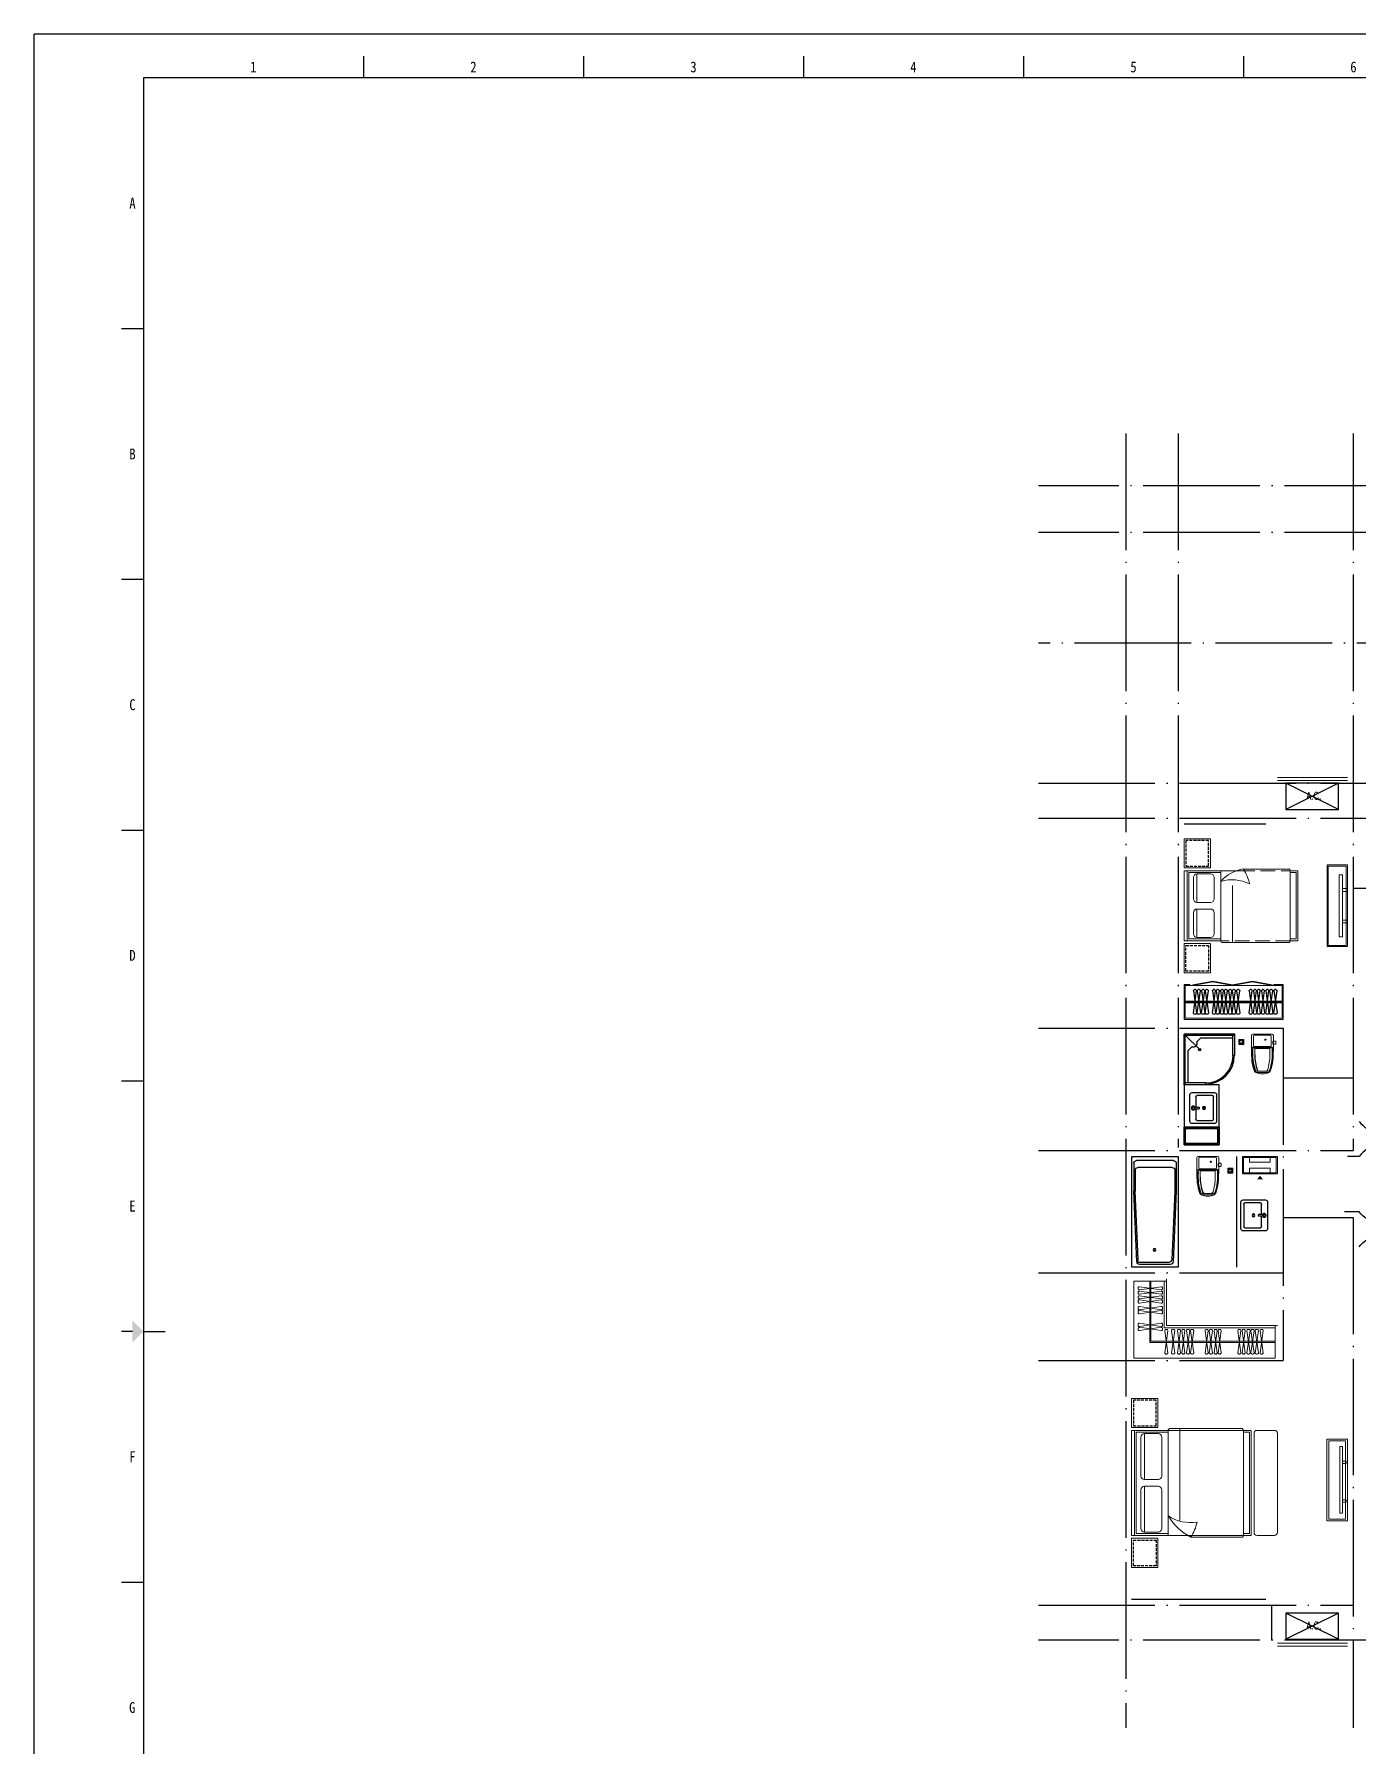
# Model space of a CAD drawing. Extents: x 109296 to 172296, y -14588 to 29909.
# Drawn here: x 109296 to 131997, y 553 to 29909 of the extents above; entities that cross this region are included whole.
import ezdxf
from ezdxf.enums import TextEntityAlignment as Align

# ---------------------------------------------------------------- set-up
doc = ezdxf.new("R2010")
doc.units = 0
doc.header["$LTSCALE"] = 1000
doc.header["$MEASUREMENT"] = 0
for name, pattern in [('ACAD_ISO02W100', [15, 12, -3]), ('DASH', [0.35, 0.25, -0.1]), ('DOTE', [2.42, 2, -0.2, 0.02, -0.2])]:
    doc.linetypes.add(name, pattern=pattern)
for name, color, linetype in [('DOTE', 1, 'DOTE'), ('fd', 4, 'Continuous'), ('tk', 253, 'Continuous'), ('厨卫', 154, 'Continuous'), ('厨卫设备', 6, 'Continuous'), ('平面洁具', 9, 'Continuous'), ('看线', 5, 'Continuous'), ('空调', 8, 'Continuous'), ('管井', 236, 'Continuous'), ('虚线', 251, 'Continuous'), ('铺地', 8, 'Continuous')]:
    doc.layers.add(name, color=color, linetype=linetype)
for name, color, linetype, lineweight in [('Text-I', 7, 'Continuous', 5), ('五金', 136, 'Continuous', 9), ('家具', 33, 'Continuous', 9), ('房建名称', 7, 'Continuous', 0), ('移动家具', 41, 'Continuous', 20)]:
    doc.layers.add(name, color=color, linetype=linetype, lineweight=lineweight)
doc.styles.add('C-2007.06.19$0$C-05.28(ok)$0$STANDARD', font='GBENOR', dxfattribs={"bigfont": 'GBCBIG'})
doc.styles.add('DIM_FONT', font='SIMPLEX.shx', dxfattribs={"width": 0.8})
doc.styles.add('TKZ1', font='SIMHEI.TTF', dxfattribs={"width": 0.7})

# ---------------------------------------------------------------- blocks, each defined once
blk = doc.blocks.new('fasdf')
for p, q in [((405844, 733593), (342844, 733593)), ((342844, 689096), (342844, 733593)), ((348490, 733218), (348490, 732843)), ((352264, 733218), (352264, 732843)), ((356037, 733218), (356037, 732843)), ((359811, 733218), (359811, 732843)), ((363585, 733218), (363585, 732843)), ((405095, 732843), (344716, 732843)), ((344716, 732843), (344716, 689845)), ((344342, 728544), (344716, 728544)), ((344342, 724244), (344716, 724244)), ((344342, 719944), (344716, 719944)), ((344342, 715644), (344716, 715644)), ((344529, 711344), (344342, 711344)), ((344716, 711344), (345091, 711344)), ((344342, 707044), (344716, 707044))]:
    blk.add_line(p, q)
blk.add_solid([(344529, 711157), (344529, 711531), (344716, 711344)])
at = {"style": 'TKZ1', "width": 0.85}
for s, p in [('1', (346603, 733031)), ('2', (350377, 733031)), ('3', (354151, 733031)), ('4', (357924, 733031)), ('5', (361698, 733031)), ('6', (365471, 733031)), ('A', (344529, 730694)), ('B', (344529, 726394)), ('C', (344529, 722094)), ('D', (344529, 717794)), ('E', (344529, 713494)), ('F', (344529, 709194)), ('G', (344525, 704894))]:
    blk.add_text(s, height=187, dxfattribs=at).set_placement(p, align=Align.MIDDLE)
blk = doc.blocks.new('A$C31D9048E')
at = {"layer": '家具'}
for p, q in [((629, 2350), (0, 2350)), ((0, 550), (0, 2350)), ((50, 550), (50, 2350)), ((629, 550), (629, 2360)), ((1920, 2350), (629, 2350)), ((1900, 2380), (649, 2380)), ((829, 803), (829, 2380)), ((1920, 550), (1920, 2350)), ((1920, 2350), (2050, 2350)), ((2050, 550), (2050, 2350)), ((2150, 2350), (2450, 2350)), ((80, 580), (80, 2320)), ((629, 2320), (80, 2320)), ((220, 2295), (220, 1508)), ((1920, 2320), (2020, 2320)), ((2020, 580), (2020, 2320)), ((2100, 600), (2100, 2300)), ((2500, 600), (2500, 2300)), ((220, 605), (220, 1392)), ((962, 550), (0, 550)), ((629, 580), (80, 580)), ((962, 550), (1920, 550)), ((1900, 520), (1017, 520)), ((1920, 580), (2020, 580)), ((1920, 550), (2050, 550)), ((2150, 550), (2450, 550))]:
    blk.add_line(p, q, dxfattribs=at)
for points in [[(450, 2900), (0, 2900), (0, 2400), (450, 2400), (450, 2900), (370, 2900)], [(450, 0), (0, 0), (0, 500), (450, 500), (450, 0), (370, 0)]]:
    blk.add_lwpolyline(points, dxfattribs=at)
for points in [[(220, 2295), (455, 2295, -0.414214), (515, 2235), (515, 1568, -0.414214), (455, 1508), (220, 1508, -0.414214), (160, 1568), (160, 2235, -0.414214)], [(220, 605), (455, 605, 0.414214), (515, 665), (515, 1332, 0.414214), (455, 1392), (220, 1392, 0.414214), (160, 1332), (160, 665, 0.414214)]]:
    blk.add_lwpolyline(points, format="xyb", close=True, dxfattribs=at)
blk.add_lwpolyline([(629, 883, 0.180302), (1121, 775, -0.088637), (1017, 520, 28871.271551)], format="xyb", dxfattribs=at)
for centre, radius, start, end in [((649, 2360), 20, 90, 180), ((1889, 2351), 30.7, 357.6884, 69.6917), ((2150, 2300), 50, 90, 180), ((2450, 2300), 50, 0, 90), ((1442, 1363), 944, 210.6075, 243.2773), ((2150, 600), 50, 180, 270), ((2450, 600), 50, 270, 0), ((1889, 549), 30.7, 290.3566, 2.3152)]:
    blk.add_arc(centre, radius, start, end, dxfattribs=at)
at = {"layer": '虚线', "linetype": 'DASH', "ltscale": 0.2}
for points in [[(420, 2870), (30, 2870), (30, 2430), (420, 2430)], [(420, 30), (30, 30), (30, 470), (420, 470)]]:
    blk.add_lwpolyline(points, close=True, dxfattribs=at)
blk = doc.blocks.new('A$C2FB07499')
at = {"layer": '家具', "ltscale": 0.5}
blk.add_lwpolyline([(500, 300), (150, 300), (150, 1700), (500, 1700)], close=True, dxfattribs=at)
at = {"layer": '家具', "ltscale": 40}
for points in [[(470, 330), (180, 330), (180, 1670), (470, 1670)], [(368, 1572), (415, 1572), (415, 428), (368, 428)], [(415, 1381), (480, 1381), (480, 1343), (415, 1343)], [(415, 717), (480, 717), (480, 679), (415, 679)]]:
    blk.add_lwpolyline(points, close=True, dxfattribs=at)
blk = doc.blocks.new('111')
at = {"layer": '空调', "linetype": 'ACAD_ISO02W100'}
for p, q in [((1000, 0), (0, 500)), ((1000, 500), (0, 0))]:
    blk.add_line(p, q, dxfattribs=at)
blk.add_lwpolyline([(0, 500), (0, 0), (1000, 0), (1000, 500)], close=True, dxfattribs=at)
at = {"layer": 'Text-I', "style": 'DIM_FONT', "width": 0.8}
blk.add_text('A.C.', height=140, dxfattribs=at).set_placement((675, 262), align=Align.MIDDLE_RIGHT)
blk = doc.blocks.new('A$C18784298')
at = {"layer": '移动家具', "color": 251, "ltscale": 40}
for points in [[(0, 1066), (58, 1066), (58, 0), (0, 0)], [(58, 828), (140, 828), (140, 780), (58, 780)], [(58, 239), (140, 239), (140, 287), (58, 287)]]:
    blk.add_lwpolyline(points, close=True, dxfattribs=at)
blk = doc.blocks.new('ytjhgkj')
at = {"layer": '移动家具', "color": 0, "ltscale": 0.5}
blk.add_lwpolyline([(34949, 26116), (34599, 26116), (34599, 27516), (34949, 27516)], close=True, dxfattribs=at)
at = {"layer": '移动家具', "color": 0, "ltscale": 40}
blk.add_lwpolyline([(34929, 26136), (34619, 26136), (34619, 27496), (34929, 27496)], close=True, dxfattribs=at)
at = {"layer": '虚线', "xscale": -1}
blk.add_blockref('A$C18784298', (34739, 26283), dxfattribs=at)
blk = doc.blocks.new('yg2')
at = {"layer": '家具', "color": 0}
for p, q in [((429074, 225511), (429074, 226111)), ((430774, 226111), (429074, 226111)), ((429094, 226091), (430754, 226091)), ((429094, 225511), (429094, 226091)), ((430754, 225511), (430754, 226091)), ((430774, 225511), (430774, 226111)), ((429074, 225511), (429094, 225511)), ((429174, 225531), (429094, 225531)), ((429174, 225511), (429094, 225511)), ((429174, 225531), (429174, 225511)), ((430234, 225531), (430754, 225531)), ((430614, 225531), (430614, 225511)), ((430614, 225511), (430754, 225511)), ((430754, 225511), (430774, 225511))]:
    blk.add_line(p, q, dxfattribs=at)
for points in [[(429094, 225531), (430754, 225531), (430754, 226091), (429094, 226091)], [(429224, 225521), (429564, 225458), (429565, 225468), (429225, 225531)], [(429904, 225521), (429564, 225458), (429562, 225468), (429902, 225531)], [(429904, 225521), (430244, 225458), (430245, 225468), (429905, 225531)], [(430584, 225521), (430244, 225458), (430242, 225468), (430582, 225531)]]:
    blk.add_lwpolyline(points, close=True, dxfattribs=at)
at = {"layer": '虚线', "color": 0}
for p, q in [((429094, 225821), (430754, 225821)), ((429094, 225801), (430754, 225801)), ((429235, 225999), (429289, 225624)), ((429235, 225624), (429289, 225999)), ((429269, 226021), (429254, 226021)), ((429299, 225999), (429353, 225624)), ((429299, 225624), (429353, 225999)), ((429333, 226021), (429319, 226021)), ((429373, 225999), (429427, 225624)), ((429373, 225624), (429427, 225999)), ((429407, 226021), (429392, 226021)), ((429437, 225999), (429491, 225624)), ((429437, 225624), (429491, 225999)), ((429471, 226021), (429457, 226021)), ((429560, 225999), (429614, 225624)), ((429560, 225624), (429614, 225999)), ((429594, 226021), (429580, 226021)), ((429624, 225999), (429678, 225624)), ((429624, 225624), (429678, 225999)), ((429658, 226021), (429644, 226021)), ((429698, 225999), (429752, 225624)), ((429698, 225624), (429752, 225999)), ((429732, 226021), (429718, 226021)), ((429762, 225999), (429816, 225624)), ((429762, 225624), (429816, 225999)), ((429796, 226021), (429782, 226021)), ((429836, 225999), (429890, 225624)), ((429836, 225624), (429890, 225999)), ((429870, 226021), (429856, 226021)), ((429900, 225999), (429954, 225624)), ((429900, 225624), (429954, 225999)), ((429934, 226021), (429920, 226021)), ((429974, 225999), (430028, 225624)), ((429974, 225624), (430028, 225999)), ((430008, 226021), (429994, 226021)), ((430189, 225999), (430243, 225624)), ((430189, 225624), (430243, 225999)), ((430223, 226021), (430209, 226021)), ((430262, 225999), (430316, 225624)), ((430262, 225624), (430316, 225999)), ((430296, 226021), (430282, 226021)), ((430327, 225999), (430381, 225624)), ((430327, 225624), (430381, 225999)), ((430361, 226021), (430346, 226021)), ((430400, 225999), (430454, 225624)), ((430400, 225624), (430454, 225999)), ((430434, 226021), (430420, 226021)), ((430475, 225999), (430529, 225624)), ((430475, 225624), (430529, 225999)), ((430509, 226021), (430494, 226021)), ((430539, 225999), (430593, 225624)), ((430539, 225624), (430593, 225999)), ((430573, 226021), (430559, 226021)), ((430613, 225999), (430667, 225624)), ((430613, 225624), (430667, 225999)), ((430647, 226021), (430632, 226021)), ((429269, 225601), (429254, 225601)), ((429333, 225601), (429319, 225601)), ((429407, 225601), (429392, 225601)), ((429471, 225601), (429457, 225601)), ((429594, 225601), (429580, 225601)), ((429658, 225601), (429644, 225601)), ((429732, 225601), (429718, 225601)), ((429796, 225601), (429782, 225601)), ((429870, 225601), (429856, 225601)), ((429934, 225601), (429920, 225601)), ((430008, 225601), (429994, 225601)), ((430223, 225601), (430209, 225601)), ((430296, 225601), (430282, 225601)), ((430361, 225601), (430346, 225601)), ((430434, 225601), (430420, 225601)), ((430509, 225601), (430494, 225601)), ((430573, 225601), (430559, 225601)), ((430647, 225601), (430632, 225601))]:
    blk.add_line(p, q, dxfattribs=at)
for centre, start, end in [((429254, 226001), 90, 187.5946), ((429269, 226001), 352.4054, 90), ((429319, 226001), 90, 187.5946), ((429333, 226001), 352.4054, 90), ((429392, 226001), 90, 187.5946), ((429407, 226001), 352.4054, 90), ((429457, 226001), 90, 187.5946), ((429471, 226001), 352.4054, 90), ((429580, 226001), 90, 187.5946), ((429594, 226001), 352.4054, 90), ((429644, 226001), 90, 187.5946), ((429658, 226001), 352.4054, 90), ((429718, 226001), 90, 187.5946), ((429732, 226001), 352.4054, 90), ((429782, 226001), 90, 187.5946), ((429796, 226001), 352.4054, 90), ((429856, 226001), 90, 187.5946), ((429870, 226001), 352.4054, 90), ((429920, 226001), 90, 187.5946), ((429934, 226001), 352.4054, 90), ((429994, 226001), 90, 187.5946), ((430008, 226001), 352.4054, 90), ((430209, 226001), 90, 187.5946), ((430223, 226001), 352.4054, 90), ((430282, 226001), 90, 187.5946), ((430296, 226001), 352.4054, 90), ((430346, 226001), 90, 187.5946), ((430361, 226001), 352.4054, 90), ((430420, 226001), 90, 187.5946), ((430434, 226001), 352.4054, 90), ((430494, 226001), 90, 187.5946), ((430509, 226001), 352.4054, 90), ((430559, 226001), 90, 187.5946), ((430573, 226001), 352.4054, 90), ((430632, 226001), 90, 187.5946), ((430647, 226001), 352.4054, 90), ((429254, 225621), 172.4054, 270), ((429269, 225621), 270, 7.5946), ((429319, 225621), 172.4054, 270), ((429333, 225621), 270, 7.5946), ((429392, 225621), 172.4054, 270), ((429407, 225621), 270, 7.5946), ((429457, 225621), 172.4054, 270), ((429471, 225621), 270, 7.5946), ((429580, 225621), 172.4054, 270), ((429594, 225621), 270, 7.5946), ((429644, 225621), 172.4054, 270), ((429658, 225621), 270, 7.5946), ((429718, 225621), 172.4054, 270), ((429732, 225621), 270, 7.5946), ((429782, 225621), 172.4054, 270), ((429796, 225621), 270, 7.5946), ((429856, 225621), 172.4054, 270), ((429870, 225621), 270, 7.5946), ((429920, 225621), 172.4054, 270), ((429934, 225621), 270, 7.5946), ((429994, 225621), 172.4054, 270), ((430008, 225621), 270, 7.5946), ((430209, 225621), 172.4054, 270), ((430223, 225621), 270, 7.5946), ((430282, 225621), 172.4054, 270), ((430296, 225621), 270, 7.5946), ((430346, 225621), 172.4054, 270), ((430361, 225621), 270, 7.5946), ((430420, 225621), 172.4054, 270), ((430434, 225621), 270, 7.5946), ((430494, 225621), 172.4054, 270), ((430509, 225621), 270, 7.5946), ((430559, 225621), 172.4054, 270), ((430573, 225621), 270, 7.5946), ((430632, 225621), 172.4054, 270), ((430647, 225621), 270, 7.5946)]:
    blk.add_arc(centre, 20, start, end, dxfattribs=at)
at = {"layer": '虚线', "color": 0, "style": 'DIM_FONT', "width": 0.7, "flags": 9}
for tag, p in [('XSIZE', (429263, 225797)), ('YSIZE', (429263, 225797)), ('XSIZE', (429327, 225797)), ('YSIZE', (429327, 225797)), ('XSIZE', (429401, 225797)), ('YSIZE', (429401, 225797)), ('XSIZE', (429465, 225797)), ('YSIZE', (429465, 225797)), ('XSIZE', (429588, 225797)), ('YSIZE', (429588, 225797)), ('XSIZE', (429653, 225797)), ('YSIZE', (429653, 225797)), ('XSIZE', (429726, 225797)), ('YSIZE', (429726, 225797)), ('XSIZE', (429791, 225797)), ('YSIZE', (429791, 225797)), ('XSIZE', (429864, 225797)), ('YSIZE', (429864, 225797)), ('XSIZE', (429929, 225797)), ('YSIZE', (429929, 225797)), ('XSIZE', (430002, 225797)), ('YSIZE', (430002, 225797)), ('XSIZE', (430217, 225797)), ('YSIZE', (430217, 225797)), ('XSIZE', (430291, 225797)), ('YSIZE', (430291, 225797)), ('XSIZE', (430355, 225797)), ('YSIZE', (430355, 225797)), ('XSIZE', (430429, 225797)), ('YSIZE', (430429, 225797)), ('XSIZE', (430503, 225797)), ('YSIZE', (430503, 225797)), ('XSIZE', (430567, 225797)), ('YSIZE', (430567, 225797)), ('XSIZE', (430641, 225797)), ('YSIZE', (430641, 225797))]:
    blk.add_attdef(tag, p, '', height=0.5, rotation=180, dxfattribs=at)
blk = doc.blocks.new('rtyrytr')
at = {"layer": '移动家具', "color": 0}
for p, q in [((439002, 224612), (438373, 224612)), ((438373, 223412), (438373, 224612)), ((438423, 223412), (438423, 224612)), ((438453, 223442), (438453, 224582)), ((439002, 224582), (438453, 224582)), ((439002, 223412), (439002, 224622)), ((440173, 224642), (439022, 224642)), ((439203, 223664), (439203, 224642)), ((440193, 223412), (440193, 224612)), ((440193, 224612), (440323, 224612)), ((440193, 224582), (440293, 224582)), ((440293, 223442), (440293, 224582)), ((440323, 223412), (440323, 224612)), ((438593, 224556), (438593, 224069)), ((438593, 223467), (438593, 223954)), ((439335, 223412), (438373, 223412)), ((439002, 223442), (438453, 223442)), ((440193, 223442), (440293, 223442)), ((440193, 223412), (440323, 223412)), ((440173, 223382), (439390, 223382))]:
    blk.add_line(p, q, dxfattribs=at)
at = {"layer": '移动家具', "color": 0, "linetype": 'DASH'}
for p, q in [((440193, 224612), (439002, 224612)), ((439335, 223412), (440193, 223412))]:
    blk.add_line(p, q, dxfattribs=at)
at = {"layer": '移动家具', "color": 0}
for points in [[(438823, 225162), (438373, 225162), (438373, 224662), (438823, 224662), (438823, 225162), (438743, 225162)], [(438823, 222862), (438373, 222862), (438373, 223362), (438823, 223362), (438823, 222862), (438743, 222862)]]:
    blk.add_lwpolyline(points, dxfattribs=at)
for points in [[(438593, 224556), (438828, 224556, -0.414214), (438888, 224496), (438888, 224129, -0.414214), (438828, 224069), (438593, 224069, -0.414214), (438533, 224129), (438533, 224496, -0.414214)], [(438593, 223467), (438828, 223467, 0.414214), (438888, 223527), (438888, 223894, 0.414214), (438828, 223954), (438593, 223954, 0.414214), (438533, 223894), (438533, 223527, 0.414214)]]:
    blk.add_lwpolyline(points, format="xyb", close=True, dxfattribs=at)
blk.add_lwpolyline([(439002, 223594, 0.183931), (439494, 223636, -0.088637), (439390, 223382, 28871.271551)], format="xyb", dxfattribs=at)
for centre, radius, start, end in [((439022, 224622), 20, 90, 180), ((440162, 224613), 30.7, 357.6884, 69.6917), ((439495, 224034), 661, 221.7382, 260.8368), ((440162, 223410), 30.7, 290.3566, 2.3152)]:
    blk.add_arc(centre, radius, start, end, dxfattribs=at)
at = {"layer": '虚线', "linetype": 'DASH', "ltscale": 0.2}
for points in [[(438793, 225132), (438403, 225132), (438403, 224692), (438793, 224692)], [(438793, 222892), (438403, 222892), (438403, 223332), (438793, 223332)]]:
    blk.add_lwpolyline(points, close=True, dxfattribs=at)
blk = doc.blocks.new('lyf')
at = {"layer": '厨卫设备', "color": 0}
for p, q in [((34491, 16909), (34121, 16909)), ((34121, 16909), (34121, 16039)), ((34141, 16059), (34141, 16909)), ((34491, 16874), (34141, 16874)), ((34191, 16874), (34191, 16321)), ((34491, 16909), (34491, 16874)), ((34823, 16741), (34837, 16755)), ((34141, 16059), (34388, 16306)), ((34191, 16321), (34254, 16257)), ((34339, 16172), (34403, 16109)), ((34956, 16409), (34956, 16059)), ((34991, 16409), (34956, 16409)), ((34991, 16409), (34991, 16039)), ((34991, 16039), (34121, 16039)), ((34991, 16059), (34141, 16059)), ((34956, 16109), (34403, 16109))]:
    blk.add_line(p, q, dxfattribs=at)
blk.add_circle((34388, 16306), 20, dxfattribs=at)
for centre, radius, start, end in [((34491, 16409), 490, 0.0021, 90.0021), ((34491, 16409), 470, 0.0021, 90.0021), ((34279, 16197), 65, 337.6219, 112.3822)]:
    blk.add_arc(centre, radius, start, end, dxfattribs=at)
blk = doc.blocks.new('A$C56722DB7')
at = {"layer": '五金', "color": 0}
for points in [[(86, 86), (86, 0), (0, 0), (0, 86)], [(10, 43), (10, 42), (26, 42), (26, 43)], [(20, 66), (19, 65), (30, 54), (31, 55)], [(19, 20), (21, 19), (32, 30), (30, 31)], [(43, 76), (42, 76), (42, 60), (43, 60)], [(43, 10), (44, 10), (44, 26), (43, 26)], [(66, 66), (65, 67), (54, 56), (55, 55)], [(66, 19), (67, 21), (56, 32), (55, 30)], [(76, 43), (76, 44), (60, 44), (60, 43)]]:
    blk.add_lwpolyline(points, close=True, dxfattribs=at)
blk.add_circle((43, 43), 36.6, dxfattribs=at)
blk = doc.blocks.new('ma2')
at = {"layer": '厨卫', "color": 0}
for centre, radius, start, end in [((712, -340), 881, 175.7103, 198.2941), ((704, -353), 834, 180.1819, 198.4973)]:
    blk.add_arc(centre, radius, start, end, dxfattribs=at)
at = {"layer": '家具', "color": 0}
for p, q in [((0, 0), (-166, 0)), ((0, 0), (166, 0)), ((-189, -22), (-189, -274)), ((-180, -230), (-139, -212)), ((-180, -230), (-180, -316)), ((-180, -230), (0, -230)), ((-176, -279), (-176, -280)), ((-166, -274), (-171, -274)), ((-166, -253), (-166, -274)), ((-153, -36), (-153, -198)), ((-148, -235), (0, -235)), ((-139, -212), (0, -212)), ((0, -14), (-130, -14)), ((-130, -220), (0, -220)), ((-130, -250), (-130, -356)), ((0, -247), (-127, -247)), ((-119, -247), (0, -247)), ((0, -14), (130, -14)), ((139, -212), (0, -212)), ((130, -220), (0, -220)), ((180, -230), (0, -230)), ((148, -235), (0, -235)), ((119, -247), (0, -247)), ((0, -247), (127, -247)), ((130, -250), (130, -356)), ((180, -230), (139, -212)), ((153, -36), (153, -198)), ((166, -253), (166, -274)), ((166, -274), (171, -274)), ((176, -279), (176, -280)), ((180, -125), (180, -165)), ((180, -230), (180, -316)), ((192, -118), (187, -118)), ((192, -172), (187, -172)), ((189, -22), (189, -122)), ((189, -121), (189, -130)), ((189, -137), (189, -146)), ((189, -153), (189, -162)), ((189, -170), (189, -274)), ((192, -118), (222, -118)), ((192, -172), (222, -172)), ((230, -125), (230, -165)), ((-77, -636), (-102, -636)), ((93, -660), (-93, -660)), ((-68, -636), (-77, -636)), ((-68, -636), (0, -636)), ((68, -636), (0, -636)), ((0, -660), (93, -660)), ((68, -636), (77, -636)), ((77, -636), (102, -636))]:
    blk.add_line(p, q, dxfattribs=at)
blk.add_circle((53, -94), 11.4, dxfattribs=at)
for centre, radius, start, end in [((-166, -22), 22.5, 90, 180), ((166, -22), 22.5, 0, 90), ((6806, -15), 7000, 182.1248, 183.6001), ((316, -367), 499, 170.0177, 190.1149), ((-171, -279), 4.5, 90, 180), ((-148, -253), 18, 90, 180), ((-130, -36), 22.5, 90, 180), ((-130, -198), 22.5, 180, 270), ((-127, -250), 3.6, 90, 180), ((-712, -340), 881, 341.7059, 4.2897), ((127, -250), 3.6, 0, 90), ((130, -36), 22.5, 0, 90), ((130, -198), 22.5, 270, 0), ((148, -253), 18, 0, 90), ((171, -279), 4.5, 0, 90), ((-316, -367), 499, 349.8851, 9.9823), ((187, -125), 7.2, 90, 180), ((187, -165), 7.2, 180, 270), ((-6806, -15), 7000, 356.3999, 357.8752), ((222, -125), 7.2, 0, 90), ((222, -165), 7.2, 270, 0), ((749, -321), 939, 188.1773, 199.5371), ((594, -353), 776, 187.5237, 201.3401), ((-704, -353), 834, 341.5027, 359.8181), ((-594, -353), 776, 338.6599, 352.4763), ((-749, -321), 939, 340.4627, 351.8238), ((-123, -630), 13.5, 199.5371, 212.7351), ((-70, -597), 75.7, 212.7351, 236.2527), ((-116, -630), 13.5, 201.3401, 225.0457), ((117, -396), 344, 225.0457, 228.0777), ((-100, -611), 25.3, 193.7471, 265.3876), ((-92, -626), 34, 231.9313, 272.5793), ((-13, -423), 257, 247.1573, 272.879), ((-70, -612), 18, 198.4973, 250.8187), ((-15, -386), 250, 255.8484, 273.4075), ((15, -386), 250, 266.5925, 284.1516), ((13, -423), 257, 267.121, 292.8427), ((70, -612), 18, 289.1813, 341.5027), ((92, -626), 34, 267.4207, 308.0687), ((100, -611), 25.3, 274.6124, 346.2529), ((70, -597), 75.7, 303.7473, 327.2649), ((-117, -396), 344, 311.9223, 314.9543), ((116, -630), 13.5, 314.9543, 338.6599), ((123, -630), 13.5, 327.2649, 340.4629)]:
    blk.add_arc(centre, radius, start, end, dxfattribs=at)
blk = doc.blocks.new('x6')
at = {"layer": '厨卫', "color": 0}
for p, q in [((227, 0), (-227, 0)), ((-265, -38), (-265, -419)), ((-214, -387), (-214, -121)), ((-195, -102), (-16, -102)), ((-19, -57), (-32, -57)), ((-13, -43), (-23, -34)), ((-13, -70), (-22, -80)), ((-16, -84), (-13, -158)), ((-13, -158), (13, -158)), ((0, -38), (0, -24)), ((0, -75), (0, -89)), ((22, -33), (13, -43)), ((23, -79), (13, -70)), ((16, -84), (13, -158)), ((16, -102), (195, -102)), ((19, -57), (32, -57)), ((214, -121), (214, -387)), ((265, -419), (265, -38)), ((-227, -457), (227, -457)), ((195, -406), (-195, -406))]:
    blk.add_line(p, q, dxfattribs=at)
for centre, radius in [((0, -57), 32.3), ((-1, -241), 25.4), ((0, -57), 18.8), ((-1, -241), 16)]:
    blk.add_circle(centre, radius, dxfattribs=at)
for centre, radius, start, end in [((-227, -38), 38.1, 90, 180), ((227, -38), 38.1, 0, 90), ((-195, -121), 19.1, 90, 180), ((195, -121), 19.1, 0, 90), ((-227, -419), 38.1, 180, 270), ((-195, -387), 19.1, 180, 270), ((195, -387), 19.1, 270, 0), ((227, -419), 38.1, 270, 0)]:
    blk.add_arc(centre, radius, start, end, dxfattribs=at)
blk = doc.blocks.new('qqqewere')
at = {"layer": '厨卫'}
for p, q in [((430647, 215956), (430647, 214055)), ((431446, 215956), (430647, 215956)), ((430737, 215866), (430682, 214652)), ((430760, 215831), (430706, 214649)), ((430760, 215819), (430706, 214649)), ((431285, 215873), (430767, 215873)), ((431309, 215908), (430784, 215908)), ((431387, 214649), (431333, 215831)), ((431411, 214652), (431356, 215866)), ((431446, 214055), (431446, 215956)), ((430682, 214174), (430682, 214647)), ((430706, 214293), (430706, 214649)), ((431387, 214293), (431387, 214649)), ((431411, 214174), (431411, 214647)), ((430647, 214055), (431446, 214055)), ((431363, 214127), (430730, 214127)), ((431340, 214245), (430753, 214245))]:
    blk.add_line(p, q, dxfattribs=at)
for radius in [23.8, 19]:
    blk.add_circle((431038, 215659), radius, dxfattribs=at)
for centre, radius, start, end in [((430784, 215861), 47.5, 90, 173.7966), ((430776, 215850), 24.8, 112.5638, 230.6631), ((431285, 215825), 47.5, 6.6325, 90), ((431309, 215861), 47.5, 6.2034, 90), ((430730, 214647), 47.5, 173.7966, 180), ((431363, 214647), 47.5, 0, 6.2034), ((430730, 214174), 47.5, 180, 270), ((430753, 214293), 47.5, 180, 270), ((431340, 214293), 47.5, 270, 0), ((431363, 214174), 47.5, 270, 0)]:
    blk.add_arc(centre, radius, start, end, dxfattribs=at)
at = {"layer": '厨卫', "style": 'C-2007.06.19$0$C-05.28(ok)$0$STANDARD', "text_generation_flag": 4, "width": 0.8, "flags": 9}
for tag in ['YSIZE', 'XSIZE']:
    blk.add_attdef(tag, (431446, 215006), '', height=0.594, dxfattribs=at)
blk = doc.blocks.new('A$C0032228E')
at = {"layer": 'fd'}
blk.add_lwpolyline([(302, 0, 100, 0, 0), (302, 62, 0, 0, 0)], format="xyseb", dxfattribs=at)
at = {"layer": '家具', "color": 0}
for p, q in [((123, 372), (123, 295)), ((477, 295), (123, 295)), ((477, 372), (477, 295)), ((477, 189), (123, 189)), ((123, 112), (123, 189)), ((477, 112), (477, 189))]:
    blk.add_line(p, q, dxfattribs=at)
for points in [[(600, 392), (0, 392), (0, 92), (600, 92)], [(580, 372), (20, 372), (20, 112), (580, 112)]]:
    blk.add_lwpolyline(points, close=True, dxfattribs=at)

msp = doc.modelspace()

# ---------------------------------------------------------------- linework, layer by layer
at = {"layer": 'DOTE'}
for p, q in [((128019, 23062), (128019, 862)), ((128919, 23062), (128919, 10812)), ((131919, 23062), (131919, 10762)), ((154519, 22162), (126519, 22162)), ((154519, 21362), (126519, 21362)), ((138819, 19462), (126519, 19462)), ((126519, 17062), (136419, 17062)), ((126519, 16462), (136419, 16462)), ((131919, 15262), (134019, 15262)), ((126519, 12862), (130719, 12862)), ((130719, 12862), (130719, 7162)), ((130719, 12012), (131919, 12012)), ((126519, 10762), (131919, 10762)), ((130719, 9612), (131919, 9612)), ((131919, 9612), (131919, 862)), ((126519, 8662), (130719, 8662)), ((126519, 7162), (130719, 7162)), ((126519, 2962), (131919, 2962)), ((130519, 2962), (130519, 2362)), ((154519, 2362), (126519, 2362))]:
    msp.add_line(p, q, dxfattribs=at)
at = {"layer": '厨卫'}
msp.add_line((129919, 10662), (129919, 8762), dxfattribs=at)
msp.add_lwpolyline([(129619, 11892), (129619, 11892), (129019, 11892), (129019, 10862), (129619, 10862), (129619, 11153)], close=True, dxfattribs=at)
at = {"layer": '家具'}
for p, q in [((130619, 17162), (131819, 17162)), ((130619, 17112), (131819, 17112)), ((128429, 8522), (128429, 7472)), ((128449, 8522), (128449, 7492)), ((128229, 8391), (128229, 8406)), ((128229, 8317), (128229, 8331)), ((128229, 8236), (128229, 8250)), ((128252, 8426), (128626, 8372)), ((128626, 8426), (128252, 8372)), ((128252, 8351), (128626, 8297)), ((128626, 8351), (128252, 8297)), ((128252, 8270), (128626, 8216)), ((128626, 8270), (128252, 8216)), ((128649, 8391), (128649, 8406)), ((128649, 8317), (128649, 8331)), ((128649, 8236), (128649, 8250)), ((128229, 8166), (128229, 8181)), ((128229, 8052), (128229, 8066)), ((128229, 7982), (128229, 7997)), ((128252, 8200), (128626, 8147)), ((128626, 8200), (128252, 8147)), ((128252, 8086), (128626, 8032)), ((128626, 8086), (128252, 8032)), ((128252, 8016), (128626, 7962)), ((128626, 8016), (128252, 7962)), ((128649, 8166), (128649, 8181)), ((128649, 8052), (128649, 8066)), ((128649, 7982), (128649, 7997)), ((128229, 7765), (128229, 7780)), ((128229, 7696), (128229, 7710)), ((128252, 7799), (128626, 7745)), ((128626, 7799), (128252, 7745)), ((128252, 7730), (128626, 7676)), ((128626, 7730), (128252, 7676)), ((128649, 7765), (128649, 7780)), ((128649, 7696), (128649, 7710)), ((128687, 7294), (128741, 7669)), ((128687, 7669), (128741, 7294)), ((128721, 7692), (128707, 7692)), ((128804, 7294), (128858, 7669)), ((128804, 7669), (128858, 7294)), ((128838, 7692), (128824, 7692)), ((128904, 7294), (128958, 7669)), ((128904, 7669), (128958, 7294)), ((128938, 7692), (128924, 7692)), ((128978, 7294), (129032, 7669)), ((128978, 7669), (129032, 7294)), ((129013, 7692), (128998, 7692)), ((129060, 7294), (129114, 7669)), ((129060, 7669), (129114, 7294)), ((129094, 7692), (129080, 7692)), ((129129, 7294), (129183, 7669)), ((129129, 7669), (129183, 7294)), ((129163, 7692), (129149, 7692)), ((129377, 7294), (129431, 7669)), ((129377, 7669), (129431, 7294)), ((129411, 7692), (129397, 7692)), ((129451, 7294), (129505, 7669)), ((129451, 7669), (129505, 7294)), ((129485, 7692), (129471, 7692)), ((129533, 7294), (129587, 7669)), ((129533, 7669), (129587, 7294)), ((129567, 7692), (129553, 7692)), ((129602, 7294), (129656, 7669)), ((129602, 7669), (129656, 7294)), ((129636, 7692), (129622, 7692)), ((129940, 7294), (129994, 7669)), ((129940, 7669), (129994, 7294)), ((129974, 7692), (129960, 7692)), ((130014, 7294), (130068, 7669)), ((130014, 7669), (130068, 7294)), ((130048, 7692), (130034, 7692)), ((130096, 7294), (130150, 7669)), ((130096, 7669), (130150, 7294)), ((130130, 7692), (130115, 7692)), ((130165, 7294), (130219, 7669)), ((130165, 7669), (130219, 7294)), ((130199, 7692), (130185, 7692)), ((130239, 7294), (130293, 7669)), ((130239, 7669), (130293, 7294)), ((130273, 7692), (130259, 7692)), ((130321, 7294), (130375, 7669)), ((130321, 7669), (130375, 7294)), ((130355, 7692), (130341, 7692)), ((130579, 7472), (128429, 7472)), ((130579, 7492), (128449, 7492)), ((128721, 7272), (128707, 7272)), ((128838, 7272), (128824, 7272)), ((128938, 7272), (128924, 7272)), ((129013, 7272), (128998, 7272)), ((129094, 7272), (129080, 7272)), ((129163, 7272), (129149, 7272)), ((129411, 7272), (129397, 7272)), ((129485, 7272), (129471, 7272)), ((129567, 7272), (129553, 7272)), ((129636, 7272), (129622, 7272)), ((129974, 7272), (129960, 7272)), ((130048, 7272), (130034, 7272)), ((130130, 7272), (130115, 7272)), ((130199, 7272), (130185, 7272)), ((130273, 7272), (130259, 7272)), ((130355, 7272), (130341, 7272)), ((130619, 2312), (131819, 2312)), ((130619, 2262), (131819, 2262))]:
    msp.add_line(p, q, dxfattribs=at)
for points in [[(128719, 8522), (128159, 8522), (128159, 7202), (130579, 7202), (130579, 7762)], [(128679, 8522), (128679, 7722), (130579, 7722)], [(128719, 8562), (128719, 7762), (130619, 7762)]]:
    msp.add_lwpolyline(points, dxfattribs=at)
for centre, start, end in [((128249, 8406), 82.4054, 180), ((128249, 8391), 180, 277.5946), ((128249, 8331), 82.4054, 180), ((128249, 8317), 180, 277.5946), ((128249, 8250), 82.4054, 180), ((128249, 8236), 180, 277.5946), ((128629, 8406), 0, 97.5946), ((128629, 8391), 262.4054, 0), ((128629, 8331), 0, 97.5946), ((128629, 8317), 262.4054, 0), ((128629, 8250), 0, 97.5946), ((128629, 8236), 262.4054, 0), ((128249, 8181), 82.4054, 180), ((128249, 8166), 180, 277.5946), ((128249, 8066), 82.4054, 180), ((128249, 8052), 180, 277.5946), ((128249, 7997), 82.4054, 180), ((128249, 7982), 180, 277.5946), ((128629, 8181), 0, 97.5946), ((128629, 8166), 262.4054, 0), ((128629, 8066), 0, 97.5946), ((128629, 8052), 262.4054, 0), ((128629, 7997), 0, 97.5946), ((128629, 7982), 262.4054, 0), ((128249, 7780), 82.4054, 180), ((128249, 7765), 180, 277.5946), ((128249, 7710), 82.4054, 180), ((128249, 7696), 180, 277.5946), ((128629, 7780), 0, 97.5946), ((128629, 7765), 262.4054, 0), ((128629, 7710), 0, 97.5946), ((128629, 7696), 262.4054, 0), ((128707, 7672), 90, 187.5946), ((128721, 7672), 352.4054, 90), ((128824, 7672), 90, 187.5946), ((128838, 7672), 352.4054, 90), ((128924, 7672), 90, 187.5946), ((128938, 7672), 352.4054, 90), ((128998, 7672), 90, 187.5946), ((129013, 7672), 352.4054, 90), ((129080, 7672), 90, 187.5946), ((129094, 7672), 352.4054, 90), ((129149, 7672), 90, 187.5946), ((129163, 7672), 352.4054, 90), ((129397, 7672), 90, 187.5946), ((129411, 7672), 352.4054, 90), ((129471, 7672), 90, 187.5946), ((129485, 7672), 352.4054, 90), ((129553, 7672), 90, 187.5946), ((129567, 7672), 352.4054, 90), ((129622, 7672), 90, 187.5946), ((129636, 7672), 352.4054, 90), ((129960, 7672), 90, 187.5946), ((129974, 7672), 352.4054, 90), ((130034, 7672), 90, 187.5946), ((130048, 7672), 352.4054, 90), ((130115, 7672), 90, 187.5946), ((130130, 7672), 352.4054, 90), ((130185, 7672), 90, 187.5946), ((130199, 7672), 352.4054, 90), ((130259, 7672), 90, 187.5946), ((130273, 7672), 352.4054, 90), ((130341, 7672), 90, 187.5946), ((130355, 7672), 352.4054, 90), ((128707, 7292), 172.4054, 270), ((128721, 7292), 270, 7.5946), ((128824, 7292), 172.4054, 270), ((128838, 7292), 270, 7.5946), ((128924, 7292), 172.4054, 270), ((128938, 7292), 270, 7.5946), ((128998, 7292), 172.4054, 270), ((129013, 7292), 270, 7.5946), ((129080, 7292), 172.4054, 270), ((129094, 7292), 270, 7.5946), ((129149, 7292), 172.4054, 270), ((129163, 7292), 270, 7.5946), ((129397, 7292), 172.4054, 270), ((129411, 7292), 270, 7.5946), ((129471, 7292), 172.4054, 270), ((129485, 7292), 270, 7.5946), ((129553, 7292), 172.4054, 270), ((129567, 7292), 270, 7.5946), ((129622, 7292), 172.4054, 270), ((129636, 7292), 270, 7.5946), ((129960, 7292), 172.4054, 270), ((129974, 7292), 270, 7.5946), ((130034, 7292), 172.4054, 270), ((130048, 7292), 270, 7.5946), ((130115, 7292), 172.4054, 270), ((130130, 7292), 270, 7.5946), ((130185, 7292), 172.4054, 270), ((130199, 7292), 270, 7.5946), ((130259, 7292), 172.4054, 270), ((130273, 7292), 270, 7.5946), ((130341, 7292), 172.4054, 270), ((130355, 7292), 270, 7.5946)]:
    msp.add_arc(centre, 20, start, end, dxfattribs=at)
at = {"layer": '平面洁具'}
for points in [[(129019, 11162), (129619, 11162), (129619, 10862), (129019, 10862)], [(129039, 11142), (129599, 11142), (129599, 10882), (129039, 10882)]]:
    msp.add_lwpolyline(points, close=True, dxfattribs=at)
at = {"layer": '看线'}
for p, q in [((130419, 16362), (129019, 16362)), ((130419, 3062), (128119, 3062))]:
    msp.add_line(p, q, dxfattribs=at)
at = {"layer": '管井'}
for points in [[(129619, 11162), (129019, 11162), (129019, 10862), (129619, 10862)], [(129599, 11142), (129039, 11142), (129039, 10882), (129599, 10882)]]:
    msp.add_lwpolyline(points, close=True, dxfattribs=at)
at = {"layer": '铺地'}
for points in [[(132019, 11262, 0.153943), (132319, 11062), (132319, 11062), (132319, 10862, 0.153943), (132019, 10662), (131819, 10662), (131819, 10662)], [(132019, 9112, -0.153943), (132319, 9312), (132319, 9312), (132319, 9512, -0.153943), (132019, 9712), (131769, 9712)]]:
    msp.add_lwpolyline(points, format="xyb", dxfattribs=at)

# ---------------------------------------------------------------- block references
at = {"layer": 'tk'}
msp.add_blockref('fasdf', (-233548, -703684), dxfattribs=at)
at = {"layer": '厨卫', "rotation": 270}
for name, p in [('lyf', (112980, 46882)), ('A$C56722DB7', (129956, 12669)), ('A$C56722DB7', (129767, 10460))]:
    msp.add_blockref(name, p, dxfattribs=at)
at = {"layer": '厨卫'}
for p in [(130361, 12758), (129424, 10662)]:
    msp.add_blockref('ma2', p, dxfattribs=at)
at = {"layer": '厨卫', "xscale": -1}
for p, rotation in [((129119, 11491), 90), ((130450, 9650), 270)]:
    msp.add_blockref('x6', p, dxfattribs=dict(at, rotation=rotation))
at = {"layer": '家具', "xscale": -1}
for name, p, rotation in [('rtyrytr', (-309354, 238973), 180), ('yg2', (-300055, 239123), 180), ('qqqewere', (-302527, 224717), 180.0000000667011), ('A$C2FB07499', (131319, 6112), 180)]:
    msp.add_blockref(name, p, dxfattribs=dict(at, rotation=rotation))
at = {"layer": '家具'}
for name, p, rotation in [('ytjhgkj', (166419, 41777), 180), ('A$C31D9048E', (128119, 3612), 359.9993053017263)]:
    msp.add_blockref(name, p, dxfattribs=dict(at, rotation=rotation))
at = {"layer": '房建名称', "xscale": 0.8999999999068677, "yscale": 0.9000000000232831, "zscale": 0.9}
for p in [(130765, 16612), (130765, 2379)]:
    msp.add_blockref('111', p, dxfattribs=at)
at = {"layer": '管井'}
msp.add_blockref('A$C0032228E', (130019, 10269), dxfattribs=at)

doc.saveas('drawing.dxf')
